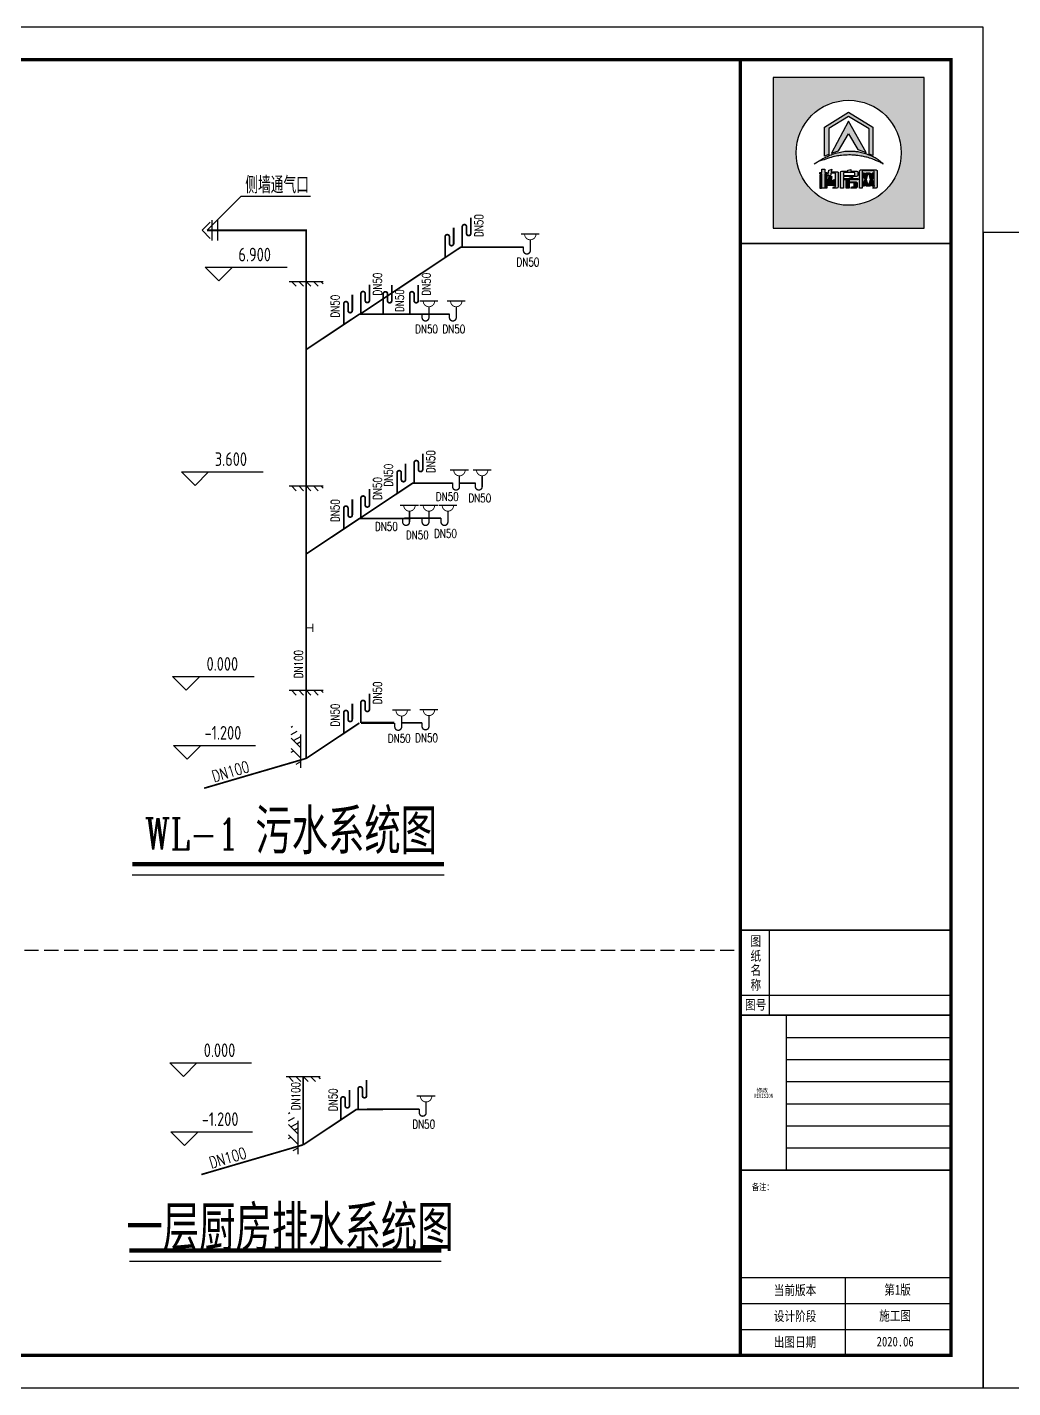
# Model space of a CAD drawing. Header units: millimetres. Extents: x -807114 to -50119, y -468455 to -61603.
# Drawn here: x -167693 to -150339, y -237099 to -213139 of the extents above; entities that cross this region are included whole.
import ezdxf
from ezdxf.enums import TextEntityAlignment as Align

# ---------------------------------------------------------------- set-up
doc = ezdxf.new("R2010")
doc.units = ezdxf.units.MM
doc.header["$LTSCALE"] = 1000
doc.linetypes.add('ACAD_ISO03W100', pattern=[30, 12, -18])
doc.linetypes.add('DASH', pattern=[0.35, 0.25, -0.1])
for name, color, linetype in [('AXIS', 3, 'Continuous'), ('DIM_ELEV', 3, 'Continuous'), ('EQUIP_管件', 7, 'Continuous'), ('PIPE-污水', 2, 'DASH'), ('PIPE-雨水', 4, 'DASH'), ('PUB_DIM', 3, 'Continuous'), ('PUB_TEXT', 3, 'Continuous'), ('PUB_TITLE', 4, 'Continuous'), ('TWT_DIM', 3, 'Continuous'), ('TWT_TEXT', 7, 'Continuous'), ('VPIPE_DIM', 3, 'Continuous'), ('XX', 8, 'Continuous')]:
    doc.layers.add(name, color=color, linetype=linetype)
doc.styles.add('_HZTXT', font='txt', dxfattribs={"bigfont": 'HZTXT'})
doc.styles.add('_TWT_SERIAL', font='COMPLEX', dxfattribs={"width": 0.8, "height": 3.5, "bigfont": 'HZTXT'})
doc.styles.add('DIM_FONT', font='tssdeng.shx', dxfattribs={"width": 0.7, "bigfont": 'tssdchn.shx'})
doc.styles.add('ZDBOX', font='simsun.ttc', dxfattribs={"width": 0.7})
doc.styles.add('宋体', font='simsun.ttc', dxfattribs={"width": 0.8})

# ---------------------------------------------------------------- blocks, each defined once
blk = doc.blocks.new('sadasfafa')
h = blk.add_hatch(color=252)
h.dxf.hatch_style = 1
h.paths.add_polyline_path([(1853311, -2488040), (1853311, -2490368), (1855639, -2490368), (1855639, -2488040)])
h.paths.add_polyline_path([(1855286, -2489204, 1), (1853664, -2489204, 1)], flags=16)
edge = h.paths.add_edge_path(flags=0)
edge.add_spline(control_points=[(1853945, -2489376), (1853935, -2489385), (1854022, -2489327), (1854064, -2489324), (1854178, -2489280), (1854273, -2489257), (1854375, -2489242), (1854470, -2489236), (1854555, -2489239), (1854630, -2489250), (1854700, -2489259), (1854781, -2489280), (1854854, -2489303), (1854917, -2489335), (1854967, -2489354), (1854993, -2489368), (1855014, -2489382), (1854982, -2489354), (1854965, -2489332), (1854910, -2489297), (1854854, -2489260), (1854784, -2489234), (1854713, -2489206), (1854640, -2489189), (1854569, -2489179), (1854497, -2489176), (1854414, -2489178), (1854321, -2489198), (1854229, -2489222), (1854147, -2489257), (1854080, -2489292), (1854021, -2489325), (1853977, -2489352), (1853953, -2489369), (1853945, -2489376)], knot_values=[0, 0, 0, 0, 114.670179, 423.637006, 763.89867, 1083.683754, 1343.405239, 1688.07646, 1952.326814, 2113.699055, 2375.693807, 2595.188681, 2872.839541, 3068.155951, 3238.592156, 3348.056762, 3361.095167, 3431.805845, 3527.265261, 3733.200323, 3952.805082, 4160.23278, 4398.128766, 4650.488133, 4837.16968, 5050.428326, 5308.684497, 5588.159898, 5913.430939, 6163.12325, 6398.139207, 6601.625078, 6772.549769, 6871.149972, 6871.149972, 6871.149972, 6871.149972], degree=3, periodic=1)
h.paths.add_polyline_path([(1854530, -2489580), (1854534, -2489580), (1854534, -2489603), (1854618, -2489603), (1854618, -2489621), (1854481, -2489621), (1854481, -2489650), (1854589, -2489650), (1854599, -2489656), (1854606, -2489666), (1854606, -2489733), (1854600, -2489742), (1854590, -2489750), (1854506, -2489750), (1854514, -2489740), (1854518, -2489731), (1854552, -2489731), (1854558, -2489728), (1854560, -2489721), (1854560, -2489675), (1854558, -2489670), (1854553, -2489667), (1854481, -2489667), (1854481, -2489750), (1854436, -2489750), (1854436, -2489626), (1854433, -2489621), (1854406, -2489621), (1854406, -2489603), (1854488, -2489603), (1854488, -2489590)], flags=0)
h.paths.add_polyline_path([(1854486, -2489468), (1854506, -2489461), (1854506, -2489485), (1854510, -2489489), (1854601, -2489489), (1854609, -2489494), (1854615, -2489502), (1854615, -2489556), (1854607, -2489564), (1854599, -2489569), (1854401, -2489569), (1854394, -2489573), (1854394, -2489750), (1854349, -2489750), (1854349, -2489504), (1854355, -2489495), (1854367, -2489489), (1854462, -2489489), (1854462, -2489474)], flags=0)
h.paths.add_polyline_path([(1854394, -2489554), (1854394, -2489512), (1854404, -2489506), (1854562, -2489506), (1854570, -2489513), (1854570, -2489554)], flags=0)
h.paths.add_polyline_path([(1854214, -2489569), (1854203, -2489632), (1854193, -2489683), (1854194, -2489689), (1854218, -2489689), (1854220, -2489683), (1854214, -2489633), (1854254, -2489614), (1854263, -2489686), (1854263, -2489700), (1854255, -2489709), (1854159, -2489709), (1854150, -2489702), (1854148, -2489692), (1854173, -2489569)], flags=0)
h.paths.add_polyline_path([(1854187, -2489466), (1854213, -2489458), (1854207, -2489496), (1854296, -2489496), (1854305, -2489498), (1854312, -2489505), (1854314, -2489513), (1854314, -2489733), (1854310, -2489741), (1854301, -2489750), (1854231, -2489750), (1854238, -2489741), (1854243, -2489730), (1854261, -2489730), (1854268, -2489727), (1854270, -2489720), (1854270, -2489531), (1854270, -2489526), (1854267, -2489521), (1854260, -2489516), (1854202, -2489516), (1854201, -2489534), (1854196, -2489558), (1854150, -2489558), (1854159, -2489535), (1854165, -2489504), (1854167, -2489471)], flags=0)
h.paths.add_polyline_path([(1854140, -2489544), (1854140, -2489750), (1854114, -2489750), (1854114, -2489544)], flags=0)
h.paths.add_polyline_path([(1854056, -2489544), (1854053, -2489750), (1854031, -2489750), (1854031, -2489544)], flags=0)
h.paths.add_polyline_path([(1854107, -2489459), (1854107, -2489508), (1854139, -2489508), (1854139, -2489527), (1854107, -2489527), (1854107, -2489750), (1854062, -2489750), (1854062, -2489527), (1854029, -2489527), (1854029, -2489508), (1854062, -2489508), (1854062, -2489459)], flags=0)
h.paths.add_polyline_path([(1854209, -2489211), (1854471, -2488714), (1854743, -2489200), (1854618, -2489155), (1854470, -2488913), (1854318, -2489172)], flags=0)
h.paths.add_polyline_path([(1854102, -2488808), (1854470, -2488575), (1854848, -2488810), (1854848, -2489247), (1854790, -2489223), (1854790, -2488832), (1854471, -2488643), (1854168, -2488829), (1854168, -2489231), (1854102, -2489257)], flags=0)
h.paths.add_polyline_path([(1854685, -2489750), (1854641, -2489750), (1854641, -2489488), (1854641, -2489484), (1854646, -2489475), (1854656, -2489467), (1854898, -2489467), (1854907, -2489471), (1854916, -2489478), (1854916, -2489731), (1854908, -2489743), (1854902, -2489750), (1854847, -2489750), (1854858, -2489732), (1854866, -2489731), (1854869, -2489724), (1854869, -2489718), (1854867, -2489718), (1854836, -2489718), (1854826, -2489684), (1854814, -2489718), (1854746, -2489718), (1854736, -2489684), (1854722, -2489718), (1854689, -2489718), (1854689, -2489709), (1854691, -2489709), (1854720, -2489621), (1854685, -2489512)], flags=0)
h.paths.add_polyline_path([(1854779, -2489518), (1854809, -2489621), (1854781, -2489709), (1854777, -2489709), (1854750, -2489621), (1854775, -2489518)], flags=0)
h = blk.add_hatch(color=7)
h.dxf.hatch_style = 1
h.paths.add_polyline_path([(1854102, -2489257), (1854168, -2489231), (1854168, -2488829), (1854471, -2488643), (1854790, -2488832), (1854790, -2489223), (1854848, -2489247), (1854848, -2488810), (1854470, -2488575), (1854102, -2488808)])
h = blk.add_hatch(color=7)
h.dxf.hatch_style = 1
h.paths.add_polyline_path([(1854318, -2489172), (1854470, -2488913), (1854618, -2489155), (1854743, -2489200), (1854471, -2488714), (1854209, -2489211)])
h = blk.add_hatch(color=7)
h.dxf.hatch_style = 1
edge = h.paths.add_edge_path()
edge.add_spline(control_points=[(1853945, -2489376), (1853953, -2489369), (1853977, -2489352), (1854021, -2489325), (1854080, -2489292), (1854147, -2489257), (1854229, -2489222), (1854321, -2489198), (1854414, -2489178), (1854497, -2489176), (1854569, -2489179), (1854640, -2489189), (1854713, -2489206), (1854784, -2489234), (1854854, -2489260), (1854910, -2489297), (1854965, -2489332), (1854982, -2489354), (1855014, -2489382), (1854993, -2489368), (1854967, -2489354), (1854917, -2489335), (1854854, -2489303), (1854781, -2489280), (1854700, -2489259), (1854630, -2489250), (1854555, -2489239), (1854470, -2489236), (1854375, -2489242), (1854273, -2489257), (1854178, -2489280), (1854064, -2489324), (1854022, -2489327), (1853935, -2489385), (1853945, -2489376)], knot_values=[0, 0, 0, 0, 98.600203, 269.524894, 473.010766, 708.026723, 957.719033, 1282.990074, 1562.465475, 1820.721647, 2033.980292, 2220.661839, 2473.021206, 2710.917192, 2918.34489, 3137.949649, 3343.884711, 3439.344127, 3510.054805, 3523.09321, 3632.557816, 3802.994021, 3998.310431, 4275.961291, 4495.456165, 4757.450917, 4918.823158, 5183.073513, 5527.744733, 5787.466218, 6107.251302, 6447.512966, 6756.479793, 6871.149972, 6871.149972, 6871.149972, 6871.149972], degree=3, periodic=1)
h = blk.add_hatch(color=7)
h.dxf.hatch_style = 1
h.paths.add_polyline_path([(1854062, -2489459), (1854062, -2489508), (1854029, -2489508), (1854029, -2489527), (1854062, -2489527), (1854062, -2489750), (1854107, -2489750), (1854107, -2489527), (1854139, -2489527), (1854139, -2489508), (1854107, -2489508), (1854107, -2489459)])
h = blk.add_hatch(color=7)
h.dxf.hatch_style = 1
h.paths.add_polyline_path([(1854167, -2489471), (1854165, -2489504), (1854159, -2489535), (1854150, -2489558), (1854196, -2489558), (1854201, -2489534), (1854202, -2489516), (1854260, -2489516), (1854267, -2489521), (1854270, -2489526), (1854270, -2489531), (1854270, -2489720), (1854268, -2489727), (1854261, -2489730), (1854243, -2489730), (1854238, -2489741), (1854231, -2489750), (1854301, -2489750), (1854310, -2489741), (1854314, -2489733), (1854314, -2489513), (1854312, -2489505), (1854305, -2489498), (1854296, -2489496), (1854207, -2489496), (1854213, -2489458), (1854187, -2489466)])
h = blk.add_hatch(color=7)
h.dxf.hatch_style = 1
h.paths.add_polyline_path([(1854462, -2489474), (1854462, -2489489), (1854367, -2489489), (1854355, -2489495), (1854349, -2489504), (1854349, -2489750), (1854394, -2489750), (1854394, -2489573), (1854401, -2489569), (1854599, -2489569), (1854607, -2489564), (1854615, -2489556), (1854615, -2489502), (1854609, -2489494), (1854601, -2489489), (1854510, -2489489), (1854506, -2489485), (1854506, -2489461), (1854486, -2489468)])
h.paths.add_polyline_path([(1854394, -2489554), (1854394, -2489512), (1854404, -2489506), (1854562, -2489506), (1854570, -2489513), (1854570, -2489554)], flags=16)
h = blk.add_hatch(color=7)
h.dxf.hatch_style = 1
h.paths.add_polyline_path([(1854685, -2489512), (1854685, -2489493), (1854693, -2489483), (1854862, -2489483), (1854869, -2489491), (1854869, -2489724), (1854866, -2489731), (1854858, -2489732), (1854847, -2489750), (1854902, -2489750), (1854908, -2489743), (1854916, -2489731), (1854916, -2489478), (1854907, -2489471), (1854898, -2489467), (1854656, -2489467), (1854646, -2489475), (1854641, -2489484), (1854641, -2489488), (1854641, -2489750), (1854685, -2489750)])
h = blk.add_hatch(color=7)
h.dxf.hatch_style = 1
h.paths.add_polyline_path([(1854031, -2489544), (1854031, -2489750), (1854053, -2489750), (1854056, -2489544)])
h = blk.add_hatch(color=7)
h.dxf.hatch_style = 1
h.paths.add_polyline_path([(1854114, -2489544), (1854114, -2489750), (1854140, -2489750), (1854140, -2489544)])
h = blk.add_hatch(color=7)
h.dxf.hatch_style = 1
h.paths.add_polyline_path([(1854173, -2489569), (1854148, -2489692), (1854150, -2489702), (1854159, -2489709), (1854255, -2489709), (1854263, -2489700), (1854263, -2489686), (1854254, -2489614), (1854214, -2489633), (1854220, -2489683), (1854218, -2489689), (1854194, -2489689), (1854193, -2489683), (1854203, -2489632), (1854214, -2489569)])
h = blk.add_hatch(color=7)
h.dxf.hatch_style = 1
h.paths.add_polyline_path([(1854488, -2489590), (1854488, -2489603), (1854406, -2489603), (1854406, -2489621), (1854433, -2489621), (1854436, -2489626), (1854436, -2489750), (1854481, -2489750), (1854481, -2489667), (1854553, -2489667), (1854558, -2489670), (1854560, -2489675), (1854560, -2489721), (1854558, -2489728), (1854552, -2489731), (1854518, -2489731), (1854514, -2489740), (1854506, -2489750), (1854590, -2489750), (1854600, -2489742), (1854606, -2489733), (1854606, -2489666), (1854599, -2489656), (1854589, -2489650), (1854481, -2489650), (1854481, -2489621), (1854618, -2489621), (1854618, -2489603), (1854534, -2489603), (1854534, -2489580), (1854530, -2489580)])
h = blk.add_hatch(color=7)
h.dxf.hatch_style = 1
h.paths.add_polyline_path([(1854866, -2489709), (1854840, -2489621), (1854866, -2489512), (1854836, -2489512), (1854824, -2489558), (1854808, -2489512), (1854745, -2489512), (1854734, -2489557), (1854719, -2489512), (1854689, -2489512), (1854720, -2489621), (1854691, -2489709), (1854689, -2489709), (1854689, -2489710), (1854689, -2489718), (1854722, -2489718), (1854736, -2489684), (1854746, -2489718), (1854814, -2489718), (1854826, -2489684), (1854836, -2489718), (1854867, -2489718), (1854867, -2489709)])
h.paths.add_polyline_path([(1854779, -2489518), (1854809, -2489621), (1854781, -2489709), (1854777, -2489709), (1854750, -2489621), (1854775, -2489518)], flags=16)
for points in [[(1855639, -2488040), (1853311, -2488040), (1853311, -2490368), (1855639, -2490368)], [(1854102, -2489257), (1854102, -2488808), (1854470, -2488575), (1854848, -2488810), (1854848, -2489247), (1854790, -2489223), (1854790, -2488832), (1854471, -2488643), (1854168, -2488829), (1854168, -2489231)], [(1854209, -2489211), (1854318, -2489172), (1854470, -2488913), (1854618, -2489155), (1854743, -2489200), (1854471, -2488714)], [(1854062, -2489459), (1854107, -2489459), (1854107, -2489508), (1854139, -2489508), (1854139, -2489527), (1854107, -2489527), (1854107, -2489750), (1854062, -2489750), (1854062, -2489527), (1854029, -2489527), (1854029, -2489508), (1854062, -2489508)], [(1854462, -2489474), (1854486, -2489468), (1854506, -2489461), (1854506, -2489485), (1854510, -2489489), (1854601, -2489489), (1854609, -2489494), (1854615, -2489502), (1854615, -2489556), (1854607, -2489564), (1854599, -2489569), (1854401, -2489569), (1854394, -2489573), (1854394, -2489750), (1854349, -2489750), (1854349, -2489504), (1854355, -2489495), (1854367, -2489489), (1854462, -2489489)], [(1854641, -2489750), (1854641, -2489488), (1854641, -2489484), (1854646, -2489475), (1854656, -2489467), (1854898, -2489467), (1854907, -2489471), (1854916, -2489478), (1854916, -2489731), (1854908, -2489743), (1854902, -2489750), (1854847, -2489750), (1854858, -2489732), (1854866, -2489731), (1854869, -2489724), (1854869, -2489491), (1854862, -2489483), (1854693, -2489483), (1854685, -2489493), (1854685, -2489750)], [(1854056, -2489544), (1854031, -2489544), (1854031, -2489750), (1854053, -2489750)], [(1854114, -2489544), (1854140, -2489544), (1854140, -2489750), (1854114, -2489750)], [(1854394, -2489554), (1854570, -2489554), (1854570, -2489513), (1854562, -2489506), (1854404, -2489506), (1854394, -2489512)], [(1854488, -2489590), (1854530, -2489580), (1854534, -2489580), (1854534, -2489603), (1854618, -2489603), (1854618, -2489621), (1854481, -2489621), (1854481, -2489650), (1854589, -2489650), (1854599, -2489656), (1854606, -2489666), (1854606, -2489733), (1854600, -2489742), (1854590, -2489750), (1854506, -2489750), (1854514, -2489740), (1854518, -2489731), (1854552, -2489731), (1854558, -2489728), (1854560, -2489721), (1854560, -2489675), (1854558, -2489670), (1854553, -2489667), (1854481, -2489667), (1854481, -2489750), (1854436, -2489750), (1854436, -2489626), (1854433, -2489621), (1854406, -2489621), (1854406, -2489603), (1854488, -2489603)], [(1854775, -2489518), (1854779, -2489518), (1854809, -2489621), (1854781, -2489709), (1854777, -2489709), (1854750, -2489621)]]:
    blk.add_lwpolyline(points, close=True)
for points in [[(1854167, -2489471), (1854187, -2489466), (1854213, -2489458), (1854207, -2489496), (1854296, -2489496), (1854305, -2489498), (1854312, -2489505), (1854314, -2489513), (1854314, -2489733), (1854310, -2489741), (1854301, -2489750), (1854231, -2489750), (1854238, -2489741), (1854243, -2489730), (1854261, -2489730), (1854268, -2489727), (1854270, -2489720), (1854270, -2489531), (1854270, -2489526), (1854267, -2489521), (1854260, -2489516), (1854202, -2489516), (1854201, -2489534), (1854196, -2489558), (1854150, -2489558), (1854150, -2489558), (1854159, -2489535), (1854165, -2489504), (1854167, -2489471)], [(1854173, -2489569), (1854214, -2489569), (1854203, -2489632), (1854193, -2489683), (1854194, -2489689), (1854218, -2489689), (1854220, -2489683), (1854214, -2489633), (1854254, -2489614), (1854263, -2489686), (1854263, -2489700), (1854255, -2489709), (1854159, -2489709), (1854150, -2489702), (1854148, -2489692), (1854173, -2489569)], [(1854866, -2489709), (1854866, -2489709), (1854867, -2489709), (1854867, -2489718), (1854836, -2489718), (1854826, -2489684), (1854814, -2489718), (1854746, -2489718), (1854736, -2489684), (1854722, -2489718), (1854689, -2489718), (1854689, -2489710), (1854689, -2489709), (1854691, -2489709), (1854720, -2489621), (1854689, -2489512)]]:
    blk.add_lwpolyline(points)
at = {"color": 7}
blk.add_lwpolyline([(1854689, -2489512), (1854719, -2489512), (1854734, -2489557), (1854745, -2489512), (1854808, -2489512), (1854824, -2489558), (1854836, -2489512), (1854866, -2489512), (1854840, -2489621), (1854866, -2489709)], dxfattribs=at)
blk.add_circle((1854475, -2489204), 811)
at = {"start_tangent": (-0.74079, -0.671736), "end_tangent": (-0.74079, -0.671736)}
blk.add_spline([(1853945, -2489376), (1853977, -2489357), (1854071, -2489318), (1854178, -2489282), (1854280, -2489257), (1854365, -2489245), (1854479, -2489238), (1854566, -2489241), (1854619, -2489248), (1854704, -2489261), (1854775, -2489279), (1854861, -2489308), (1854920, -2489335), (1854972, -2489357), (1855003, -2489375), (1855007, -2489377), (1854990, -2489361), (1854968, -2489339), (1854913, -2489299), (1854851, -2489261), (1854787, -2489235), (1854714, -2489208), (1854633, -2489189), (1854572, -2489180), (1854501, -2489177), (1854416, -2489181), (1854326, -2489198), (1854222, -2489227), (1854146, -2489259), (1854077, -2489294), (1854019, -2489327), (1853971, -2489357), (1853945, -2489376)], degree=3, dxfattribs=at)
blk = doc.blocks.new('$ATTACHMENT$00000073')
at = {"const_width": 20}
for points in [[(0, 0), (150, 0)], [(150, 90), (150, -90)]]:
    blk.add_lwpolyline(points, dxfattribs=at)

msp = doc.modelspace()

# ---------------------------------------------------------------- linework, layer by layer
for p, q in [((-158996.6, -216775.7, 0), (-158676.6, -216775.7, 0)), ((-160781.3, -217954.9, 0), (-160461.3, -217954.9, 0)), ((-160300.6, -217954.9, 0), (-159980.6, -217954.9, 0)), ((-160243.6, -220932.7, 0), (-159923.6, -220932.7, 0)), ((-159843.6, -220931.3, 0), (-159523.6, -220931.3, 0)), ((-161123.6, -221554.9, 0), (-160803.6, -221554.9, 0)), ((-160781.3, -221554.9, 0), (-160461.3, -221554.9, 0)), ((-160447.5, -221554.9, 0), (-160127.5, -221554.9, 0)), ((-161262, -225162.8, 0), (-160942, -225162.8, 0)), ((-160781.3, -225154.9, 0), (-160461.3, -225154.9, 0)), ((-154622.4, -230538.3), (-154622.4, -229040.9)), ((-155135.9, -230181.8), (-151427.8, -230181.8)), ((-160831, -231958.2, 0), (-160511, -231958.2, 0))]:
    msp.add_line(p, q)
at = {"const_width": 30}
for points in [[(-159957.4, -216712.3), (-159957.4, -216772.3, 1), (-159882.4, -216772.3), (-159882.4, -216494.8)], [(-160334, -217186.9), (-160334, -216829.4, -1), (-160259, -216829.4), (-160259, -216889.4)], [(-160259, -216889.4), (-160259, -216949.4, 1), (-160184, -216949.4), (-160184, -216671.9)], [(-160032.4, -217009.8), (-160032.4, -216652.3, -1), (-159957.4, -216652.3), (-159957.4, -216712.3)], [(-161817.1, -218189), (-161817.1, -217831.5, -1), (-161742.1, -217831.5), (-161742.1, -217891.5)], [(-161742.1, -217891.5), (-161742.1, -217951.5, 1), (-161667.1, -217951.5), (-161667.1, -217674)], [(-161424.1, -218192), (-161424.1, -217834.5, -1), (-161349.1, -217834.5), (-161349.1, -217894.5)], [(-161349.1, -217894.5), (-161349.1, -217954.5, 1), (-161274.1, -217954.5), (-161274.1, -217677)], [(-160956.6, -218191.2), (-160956.6, -217833.7, -1), (-160881.6, -217833.7), (-160881.6, -217893.7)], [(-160881.6, -217893.7), (-160881.6, -217953.7, 1), (-160806.6, -217953.7), (-160806.6, -217676.2)], [(-162118.7, -218366.2), (-162118.7, -218008.7, -1), (-162043.7, -218008.7), (-162043.7, -218068.7)], [(-162043.7, -218068.7), (-162043.7, -218128.7, 1), (-161968.7, -218128.7), (-161968.7, -217851.2)], [(-160804.4, -220868), (-160804.4, -220928, 1), (-160729.4, -220928), (-160729.4, -220650.5)], [(-161106.1, -221045.1), (-161106.1, -221105.1, 1), (-161031.1, -221105.1), (-161031.1, -220827.6)], [(-160879.4, -221165.5), (-160879.4, -220808, -1), (-160804.4, -220808), (-160804.4, -220868)], [(-161181.1, -221342.6), (-161181.1, -220985.1, -1), (-161106.1, -220985.1), (-161106.1, -221045.1)], [(-161817.1, -221789), (-161817.1, -221431.5, -1), (-161742.1, -221431.5), (-161742.1, -221491.5)], [(-161742.1, -221491.5), (-161742.1, -221551.5, 1), (-161667.1, -221551.5), (-161667.1, -221274)], [(-162118.7, -221966.2), (-162118.7, -221608.7, -1), (-162043.7, -221608.7), (-162043.7, -221668.7)], [(-162043.7, -221668.7), (-162043.7, -221728.7, 1), (-161968.7, -221728.7), (-161968.7, -221451.2)], [(-161817.1, -225389), (-161817.1, -225031.5, -1), (-161742.1, -225031.5), (-161742.1, -225091.5)], [(-161742.1, -225091.5), (-161742.1, -225151.5, 1), (-161667.1, -225151.5), (-161667.1, -224874)], [(-162118.7, -225566.2), (-162118.7, -225208.7, -1), (-162043.7, -225208.7), (-162043.7, -225268.7)], [(-162043.7, -225268.7), (-162043.7, -225328.7, 1), (-161968.7, -225328.7), (-161968.7, -225051.2)], [(-161791.8, -231894.8), (-161791.8, -231954.8, 1), (-161716.8, -231954.8), (-161716.8, -231677.3)], [(-162093.4, -232071.9), (-162093.4, -232131.9, 1), (-162018.4, -232131.9), (-162018.4, -231854.4)], [(-161866.8, -232192.3), (-161866.8, -231834.8, -1), (-161791.8, -231834.8), (-161791.8, -231894.8)], [(-162168.4, -232369.4), (-162168.4, -232011.9, -1), (-162093.4, -232011.9), (-162093.4, -232071.9)]]:
    msp.add_lwpolyline(points, format="xyb", dxfattribs=at)
at = {"elevation": 0}
for points, const_width in [([(-158934.9, -216775.7, 1.0676639), (-158734.9, -216775.7)], 16), ([(-158954.9, -217005), (-158954.9, -217005), (-158954.9, -217073, 1), (-158834.9, -217073), (-158834.9, -216882.4)], 24), ([(-160719.7, -217954.9, 1.0676639), (-160519.7, -217954.9)], 16), ([(-160238.9, -217954.9, 1.0676639), (-160038.9, -217954.9)], 16), ([(-160739.7, -218184.3), (-160739.7, -218184.3), (-160739.7, -218252.2, 1), (-160619.7, -218252.2), (-160619.7, -218061.7)], 24), ([(-160258.9, -218184.3), (-160258.9, -218184.3), (-160258.9, -218252.2, 1), (-160138.9, -218252.2), (-160138.9, -218061.7)], 24), ([(-160202, -221162.1), (-160202, -221162.1), (-160202, -221230, 1), (-160082, -221230), (-160082, -221039.5)], 24), ([(-160182, -220932.7, 1.0676639), (-159982, -220932.7)], 16), ([(-159802, -221160.7), (-159802, -221160.7), (-159802, -221228.6, 1), (-159682, -221228.6), (-159682, -221038.1)], 24), ([(-159782, -220931.3, 1.0676639), (-159582, -220931.3)], 16), ([(-161061.9, -221554.9, 1.0676639), (-160861.9, -221554.9)], 16), ([(-160719.7, -221554.9, 1.0676639), (-160519.7, -221554.9)], 16), ([(-160385.8, -221554.9, 1.0676639), (-160185.8, -221554.9)], 16), ([(-161081.9, -221784.3), (-161081.9, -221784.3), (-161081.9, -221852.2, 1), (-160961.9, -221852.2), (-160961.9, -221661.7)], 24), ([(-160739.7, -221784.3), (-160739.7, -221784.3), (-160739.7, -221852.2, 1), (-160619.7, -221852.2), (-160619.7, -221661.7)], 24), ([(-160405.8, -221784.3), (-160405.8, -221784.3), (-160405.8, -221852.2, 1), (-160285.8, -221852.2), (-160285.8, -221661.7)], 24), ([(-161200.4, -225162.8, 1.0676639), (-161000.4, -225162.8)], 16), ([(-160719.7, -225154.9, 1.0676639), (-160519.7, -225154.9)], 16), ([(-161220.4, -225392.2), (-161220.4, -225392.2), (-161220.4, -225460.1, 1), (-161100.4, -225460.1), (-161100.4, -225269.6)], 24), ([(-160739.7, -225384.3), (-160739.7, -225384.3), (-160739.7, -225452.2, 1), (-160619.7, -225452.2), (-160619.7, -225261.7)], 24), ([(-160789.3, -232187.5), (-160789.3, -232187.5), (-160789.3, -232255.5, 1), (-160669.3, -232255.5), (-160669.3, -232064.9)], 24), ([(-160769.3, -231958.2, 1.0676639), (-160569.3, -231958.2)], 16)]:
    msp.add_lwpolyline(points, format="xyb", dxfattribs=dict(at, const_width=const_width))
at = {"const_width": 28.5}
for points in [[(-155135.9, -216950.4), (-151427.8, -216950.4)], [(-155135.9, -229040.9), (-151427.8, -229040.9)], [(-155135.9, -230538.3), (-151427.8, -230538.3)], [(-155135.9, -233264), (-151427.8, -233264)]]:
    msp.add_lwpolyline(points, dxfattribs=at)
at = {"layer": 'AXIS'}
for p, q in [((-163042.5, -217615.8), (-162957.7, -217700.7)), ((-163042.5, -217615.8), (-162957.7, -217700.7)), ((-162912.5, -217615.8), (-162827.7, -217700.7)), ((-162912.5, -217615.8), (-162827.7, -217700.7)), ((-162782.5, -217615.8), (-162697.7, -217700.7)), ((-162782.5, -217615.8), (-162697.7, -217700.7)), ((-162652.5, -217615.8), (-162567.7, -217700.7)), ((-162652.5, -217615.8), (-162567.7, -217700.7)), ((-162522.5, -217615.8), (-162482.4, -217656)), ((-162522.5, -217615.8), (-162482.4, -217656)), ((-163042.5, -221215.8), (-162957.7, -221300.7)), ((-163042.5, -221215.8), (-162957.7, -221300.7)), ((-162912.5, -221215.8), (-162827.7, -221300.7)), ((-162912.5, -221215.8), (-162827.7, -221300.7)), ((-162782.5, -221215.8), (-162697.7, -221300.7)), ((-162782.5, -221215.8), (-162697.7, -221300.7)), ((-162652.5, -221215.8), (-162567.7, -221300.7)), ((-162652.5, -221215.8), (-162567.7, -221300.7)), ((-162522.5, -221215.8), (-162482.4, -221256)), ((-162522.5, -221215.8), (-162482.4, -221256)), ((-163042.5, -224815.8), (-162957.7, -224900.7)), ((-162912.5, -224815.8), (-162827.7, -224900.7)), ((-162782.5, -224815.8), (-162697.7, -224900.7)), ((-162652.5, -224815.8), (-162567.7, -224900.7)), ((-162522.5, -224815.8), (-162482.4, -224856)), ((-163092.2, -231619.1), (-163007.3, -231704)), ((-162962.2, -231619.1), (-162877.3, -231704)), ((-162832.2, -231619.1), (-162747.3, -231704)), ((-162702.2, -231619.1), (-162617.3, -231704)), ((-162572.2, -231619.1), (-162532.1, -231659.2))]:
    msp.add_line(p, q, dxfattribs=at)
at = {"layer": 'DIM_ELEV'}
for p, q in [((-164316.9, -217607.4), (-164556.9, -217367.4)), ((-164556.9, -217367.4), (-163116.9, -217367.4)), ((-164316.9, -217607.4), (-164076.9, -217367.4)), ((-163082.5, -217615.8), (-162482.5, -217615.8)), ((-163082.5, -217615.8), (-162482.5, -217615.8)), ((-164738.2, -221210), (-164978.2, -220970)), ((-164978.2, -220970), (-163538.2, -220970)), ((-164738.2, -221210), (-164498.2, -220970)), ((-163082.5, -221215.8), (-162482.5, -221215.8)), ((-163082.5, -221215.8), (-162482.5, -221215.8)), ((-164894.4, -224815.8), (-165134.4, -224575.8)), ((-165134.4, -224575.8), (-163694.4, -224575.8)), ((-164894.4, -224815.8), (-164654.4, -224575.8)), ((-163082.5, -224815.8), (-162482.5, -224815.8)), ((-165115.1, -225789.6), (-163675.1, -225789.6)), ((-164875.1, -226029.6), (-165115.1, -225789.6)), ((-164875.1, -226029.6), (-164635.1, -225789.6)), ((-164944.1, -231619.1), (-165184.1, -231379.1)), ((-165184.1, -231379.1), (-163744.1, -231379.1)), ((-164944.1, -231619.1), (-164704.1, -231379.1)), ((-163132.2, -231619.1), (-162532.2, -231619.1)), ((-165164.8, -232592.9), (-163724.8, -232592.9)), ((-164924.8, -232832.9), (-165164.8, -232592.9)), ((-164924.8, -232832.9), (-164684.8, -232592.9))]:
    msp.add_line(p, q, dxfattribs=at)
at = {"layer": 'EQUIP_管件', "linetype": 'ByBlock'}
for p, q in [((-164614.7, -216715.8), (-164473.3, -216574.4)), ((-164443.3, -216535.8), (-164443.3, -216895.8)), ((-164343.3, -216535.8), (-164343.3, -216895.8)), ((-164614.7, -216715.8), (-164473.3, -216857.2))]:
    msp.add_line(p, q, dxfattribs=at)
at = {"layer": 'PIPE-污水'}
for points, const_width in [([(-164524.7, -216715.8), (-163953.3, -216715.8)], 30), ([(-162782.4, -217615.8), (-162782.4, -216715.8), (-163953.3, -216715.8)], 30), ([(-158954.9, -217010.8), (-160059.7, -217013.4), (-161808.8, -218176.5)], 30), ([(-162782.4, -217615.8), (-162782.5, -221923.2)], 30), ([(-160258.9, -218190), (-161844.5, -218192.6), (-162782.2, -218816.2)], 30), ([(-160202, -221167.4), (-160906.8, -221169.1), (-161844.5, -221792.6)], 30), ([(-159802, -221166.5), (-160082, -221167.1)], 30), ([(-160405.8, -221784.3), (-161844.5, -221792.6), (-162782.2, -222416.2)], 30), ([(-162782.5, -221923.2), (-162782.5, -226015.8)], 30), ([(-161844.5, -225392.6), (-162782.2, -226016.2)], 30), ([(-161817.1, -225389), (-161226.2, -225389)], 36), ([(-160739.7, -225390), (-161100.4, -225390.9)], 30), ([(-160789.3, -232193.3), (-161894.1, -232195.9), (-162831.8, -232819.5)], 30)]:
    msp.add_lwpolyline(points, dxfattribs=dict(at, const_width=const_width))
at = {"layer": 'PIPE-污水', "linetype": 'ACAD_ISO03W100', "const_width": 30}
for points in [[(-162782.5, -226015.8), (-164577.3, -226540.3)], [(-162832.2, -231619.1), (-162832.2, -232819.1)], [(-162832.2, -232819.1), (-164627, -233343.6)]]:
    msp.add_lwpolyline(points, dxfattribs=at)
at = {"layer": 'PIPE-雨水', "color": 8}
msp.add_line((-183492.9, -229390.3), (-155135.9, -229390.3), dxfattribs=at)
at = {"layer": 'PUB_TEXT', "const_width": 76.8}
for points in [[(-165843.3, -227877.9), (-160352.6, -227877.9)], [(-165892.9, -234681.2), (-160402.2, -234681.2)]]:
    msp.add_lwpolyline(points, dxfattribs=at)
at = {"layer": 'PUB_TEXT'}
for points in [[(-165843.3, -228063.3), (-160352.6, -228063.3)], [(-165892.9, -234866.5), (-160402.2, -234866.5)]]:
    msp.add_lwpolyline(points, dxfattribs=at)
at = {"layer": 'PUB_TITLE'}
for p, q in [((-155135.9, -235159.1), (-151427.8, -235159.1)), ((-153281.8, -236528.2), (-153281.8, -235159.1)), ((-155135.9, -235615.5), (-151427.8, -235615.5)), ((-155135.9, -236071.9), (-151427.8, -236071.9))]:
    msp.add_line(p, q, dxfattribs=at)
for points in [[(-184743, -237098.7), (-150857.4, -237098.7), (-150857.4, -213139.1), (-184743, -213139.1)], [(-183492.9, -236528.2), (-151427.8, -236528.2), (-151427.8, -213709.6), (-183492.9, -213709.6)], [(-150857.4, -237098.7), (-122083.7, -237098.7), (-122083.7, -216753.7), (-150857.4, -216753.7)]]:
    msp.add_lwpolyline(points, close=True, dxfattribs=at)
at = {"layer": 'PUB_TITLE', "const_width": 57}
msp.add_lwpolyline([(-183492.9, -236528.2), (-151427.8, -236528.2), (-151427.8, -213709.6), (-183492.9, -213709.6)], close=True, dxfattribs=at)
msp.add_lwpolyline([(-155135.9, -236528.2), (-155135.9, -213709.6)], dxfattribs=at)
at = {"layer": 'PUB_TITLE'}
msp.add_lwpolyline([(-155135.9, -233264), (-151427.8, -233264)], dxfattribs=at)
for points in [[(-154329.1, -230538.3), (-154329.1, -230538.3), (-154329.1, -233246.9), (-154329.1, -233246.9)], [(-154329.1, -230927.7), (-154329.1, -230927.7), (-152168.2, -230927.7), (-151427.8, -230927.7)], [(-154329.1, -231317.1), (-154329.1, -231317.1), (-152168.2, -231317.1), (-151427.8, -231317.1)], [(-154329.1, -231706.5), (-154329.1, -231706.5), (-152168.2, -231706.5), (-151427.8, -231706.5)], [(-154329.1, -232095.9), (-154329.1, -232095.9), (-152168.2, -232095.9), (-151427.8, -232095.9)], [(-154329.1, -232485.2), (-154329.1, -232485.2), (-152168.2, -232485.2), (-151427.8, -232485.2)], [(-154329.1, -232874.6), (-154329.1, -232874.6), (-152168.2, -232874.6), (-151427.8, -232874.6)]]:
    msp.add_open_spline(points, degree=3, dxfattribs=at)
at = {"layer": 'VPIPE_DIM'}
for q in [(-164524.7, -216715.8), (-162702.4, -216115.8)]:
    msp.add_line((-163924.7, -216115.8), q, dxfattribs=at)
at = {"layer": 'XX'}
for p, q in [((-163044.2, -225463.4), (-163020.4, -225450.3)), ((-163044.2, -225592.6), (-162937.2, -225533.6)), ((-162874.5, -225826.9), (-163044.2, -225657.2)), ((-163002.5, -225698.8), (-162874.5, -225628.2)), ((-162874.5, -226179.6), (-162874.5, -225595)), ((-162874.5, -226008.7), (-163044.2, -225839)), ((-163044.2, -225907), (-163000.3, -225882.8)), ((-162943.7, -225757.7), (-162874.5, -225719.6)), ((-162959.9, -226118.9), (-162874.5, -226071.8)), ((-163093.8, -232266.7), (-163070.1, -232253.6)), ((-163093.8, -232395.9), (-162986.8, -232336.9)), ((-162924.1, -232982.9), (-162924.1, -232398.3)), ((-162924.1, -232630.2), (-163093.8, -232460.5)), ((-162924.1, -232811.9), (-163093.8, -232642.2)), ((-163052.2, -232502.1), (-162924.1, -232431.5)), ((-162993.3, -232561), (-162924.1, -232522.8)), ((-163093.8, -232710.3), (-163050, -232686.1)), ((-163009.6, -232922.2), (-162924.1, -232875.1))]:
    msp.add_line(p, q, dxfattribs=at)

# ---------------------------------------------------------------- block references
at = {"xscale": 1.14048, "yscale": 1.14048, "zscale": 1.14048}
msp.add_blockref('sadasfafa', (-2268220.3, 2623536.7), dxfattribs=at)
at = {"layer": 'EQUIP_管件', "xscale": 0.7999999999883585, "yscale": 0.7999999999883585, "zscale": 0.8}
msp.add_blockref('$ATTACHMENT$00000073', (-162782.5, -223715.8), dxfattribs=at)

# ---------------------------------------------------------------- texts
at = {"style": 'ZDBOX', "width": 0.8}
for s, height, p in [('图', 171.1, (-154863.7, -229231.7)), ('纸', 171.1, (-154863.7, -229489.9)), ('名', 171.1, (-154863.7, -229739.3)), ('称', 171.1, (-154863.7, -230001.7)), ('图号', 171.14, (-154867.2, -230354.6)), ('备注：', 114.09, (-154741.8, -233557.9))]:
    msp.add_text(s, height=height, dxfattribs=at).set_placement(p, align=Align.MIDDLE)
for s, p in [('当前版本', (-154546.9, -235465.6)), ('第1版', (-152601.6, -235457.7)), ('设计阶段', (-154546.9, -235921.9)), ('施工图', (-152690.9, -235914.1)), ('出图日期', (-154546.9, -236378.3)), ('2020.06', (-152735.6, -236370.5))]:
    msp.add_text(s, height=171.14, dxfattribs=at).set_placement(p)
at = {"layer": 'PUB_DIM', "style": 'DIM_FONT', "width": 0.8}
for s, p in [('6.900', (-163401.9, -217262.7)), ('3.600', (-163823.1, -220865.3)), ('0.000', (-163979.4, -224471.1)), ('-1.200', (-163923.5, -225684.9)), ('0.000', (-164029, -231274.4)), ('-1.200', (-163973.2, -232488.2))]:
    msp.add_text(s, height=240, dxfattribs=at).set_placement(p, align=Align.RIGHT)
at = {"layer": 'PUB_TEXT', "style": '_HZTXT', "width": 0.8}
for s, p in [('污水系统图', (-163676.2, -227702.7)), ('一层厨房排水系统图', (-165945.8, -234687.5))]:
    msp.add_text(s, height=800, dxfattribs=at).set_placement(p)
at = {"layer": 'PUB_TEXT', "color": 8, "style": '宋体', "width": 0.7}
msp.add_text('REVISION', height=72.53, dxfattribs=at).set_placement((-154891.7, -232015.4), align=Align.BOTTOM_LEFT)
at = {"layer": 'PUB_TEXT', "color": 8, "style": '宋体'}
msp.add_text('修改', height=72.53, dxfattribs=at).set_placement((-154852.2, -231896.5))
at = {"layer": 'TWT_DIM', "style": '_TWT_SERIAL', "width": 0.8}
msp.add_text('WL-1', height=550, dxfattribs=at).set_placement((-165625.1, -227620.1))
at = {"layer": 'TWT_TEXT', "style": '_TWT_SERIAL', "width": 0.752941}
for s, height, p in [('侧墙通气口', 297.5, (-163853.3, -216065.8)), ('DN50', 150, (-159077.5, -217350.3, 0)), ('DN50', 150, (-160862.2, -218529.5, 0)), ('DN50', 150, (-160381.5, -218529.5, 0)), ('DN50', 150, (-160497.4, -221480.4, 0)), ('DN50', 150, (-159924.5, -221505.9, 0)), ('DN50', 150, (-161570.1, -222005.9, 0)), ('DN50', 150, (-161024.8, -222156.1, 0)), ('DN50', 150, (-160528.4, -222129.5, 0)), ('DN50', 150, (-161342.9, -225737.4, 0)), ('DN50', 150, (-160862.2, -225729.5, 0)), ('DN50', 150, (-160911.9, -232532.8, 0))]:
    msp.add_text(s, height=height, dxfattribs=at).set_placement(p)
for s, height, rotation, p in [('DN50', 150, 90, (-159665, -216833.9)), ('DN50', 150, 90, (-161449.7, -217863.5)), ('DN50', 150, 90, (-160589.3, -217865.7)), ('DN50', 150, 90, (-161060.3, -218155.5)), ('DN50', 150, 90, (-162194.3, -218252.5)), ('DN50', 150, 90, (-160512, -220989.6)), ('DN50', 150, 90, (-161256.6, -221229)), ('DN50', 150, 90, (-161449.7, -221463.5)), ('DN50', 150, 90, (-162194.3, -221852.5)), ('DN100', 150, 90, (-162840.1, -224604.5)), ('DN50', 150, 90, (-161449.7, -225063.5)), ('DN50', 150, 90, (-162194.3, -225452.5)), ('DN100', 200, 16.28895, (-164402.6, -226433.3)), ('DN100', 150, 90, (-162889.7, -232212.3)), ('DN50', 150, 90, (-162232.1, -232227.4)), ('DN100', 200, 16.28895, (-164452.2, -233236.6))]:
    msp.add_text(s, height=height, rotation=rotation, dxfattribs=at).set_placement(p)

doc.saveas('drawing.dxf')
